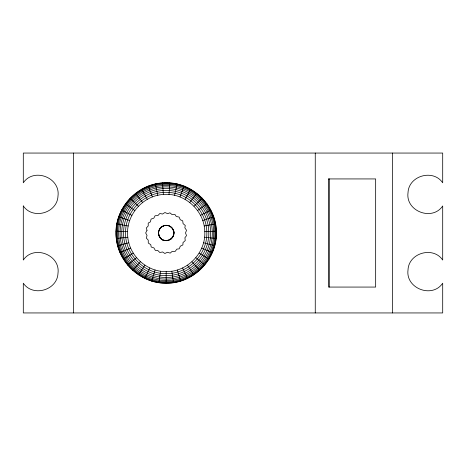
<?xml version="1.0" encoding="UTF-8"?>
<svg xmlns="http://www.w3.org/2000/svg" width="466" height="466" viewBox="0 0 466 466"><rect width="100%" height="100%" fill="white"/><g stroke="black" fill="none" stroke-linecap="round" stroke-linejoin="round"><path stroke-width="0.7" d="M73.506 312.942L73.506 153.058M166.187 283.206C193.699 283.794 217.954 258.636 216.358 231.165C215.944 203.654 189.918 180.336 162.523 182.928C135.047 184.35 112.696 211.209 116.284 238.493C118.62 263.232 141.344 283.59 166.187 283.206L166.187 271.62C187.349 272.068 206.007 252.718 204.784 231.59C204.463 210.428 184.443 192.487 163.368 194.485C142.235 195.58 125.039 216.241 127.801 237.223C129.6 256.253 147.075 271.917 166.187 271.62M315.261 312.942L315.261 153.058M329.299 287.068L329.299 178.932M392.494 312.942L392.494 153.058M170.096 226.342C183.225 236.099 160.158 249.054 158.481 232.959M173.905 233.163L172.927 236.763M169.007 194.485L169.857 182.928M158.615 231.503L158.481 232.814M158.877 282.67L160.566 271.206M174.587 195.306L177.103 183.994M161.236 238.924C165.034 242.314 171.727 240.596 173.387 235.773M151.724 281.074L155.061 269.983M173.352 235.895L173.841 231.928M179.987 196.932L184.122 186.109M158.877 230.507L158.463 233L158.929 235.645M159.023 230.163L160.345 227.961L159.966 228.474M158.988 230.233L161.224 227.082L164.847 225.393M144.879 278.458L149.796 267.967M185.089 199.32L190.763 189.219M138.489 274.87L144.879 265.206M172.781 237.008L171.109 238.936M160.368 227.938L161.201 227.105M189.79 202.436L196.873 193.262M132.688 270.391L140.417 261.764M193.99 206.193L202.331 198.155M164.801 225.404L161.347 227L163.677 225.707L163.059 225.969M161.434 226.913L159.64 228.905L158.469 232.726L159.366 236.623L162.092 239.547L161.667 239.227M171.01 239.017L168.739 240.275M127.602 265.113L136.503 257.704M197.596 210.527L207.02 203.788M123.333 259.154L133.224 253.12M200.537 215.344L210.836 210.044M119.983 252.636L130.649 248.104M202.739 220.529L213.708 216.789M168.61 240.316L167.003 240.683M117.618 245.699L128.826 242.769M164.329 225.532L163.863 225.637C167.242 224.536 171.255 226.086 172.921 229.243C172.012 227.297 169.502 225.748 167.801 225.445M204.166 225.987L215.56 223.884M116.284 238.493L127.801 237.223M166.053 240.712L166.426 240.701M164.865 225.393L165.36 225.34M165.011 225.375L167.533 225.393L170.049 226.313M204.784 231.59L216.358 231.165M165.89 225.282L167.585 225.422M116.017 231.165L127.597 231.59M165.791 240.701L162.226 239.617L162.815 239.914M204.574 237.223L216.09 238.493M116.82 223.884L128.214 225.987M203.555 242.769L214.762 245.699M118.673 216.789L129.641 220.529M201.731 248.104L212.397 252.636M121.539 210.044L131.843 215.344M199.157 253.12L209.042 259.154M125.36 203.788L134.779 210.527M170.311 226.47L170.713 226.773M195.871 257.704L204.778 265.113M161.114 238.808L158.993 235.779M130.049 198.155L138.39 206.193M191.963 261.764L199.693 270.391M135.507 193.262L142.584 202.436M187.501 265.206L193.891 274.87M141.617 189.219L147.291 199.32M182.579 267.967L187.501 278.458M148.252 186.109L152.394 196.932M177.313 269.983L180.651 281.074M173.655 231.142L173.806 231.771L172.962 229.319L173.911 232.959M155.271 183.994L157.793 195.306M171.814 271.206L173.498 282.67M162.523 182.928L163.368 194.485M173.865 232.464L173.905 233.105M23.3 205.966L23.3 260.034C33.727 244.516 60.557 254.762 57.988 273.28C57.353 290.318 32.847 297.325 23.3 283.206L23.3 312.942L442.7 312.942L442.7 283.206C432.273 298.723 405.443 288.477 408.012 269.96C408.647 252.922 433.153 245.908 442.7 260.034L442.7 205.966C432.273 221.484 405.443 211.238 408.012 192.72C408.647 175.682 433.153 168.675 442.7 182.794L442.7 153.058L23.3 153.058L23.3 182.794C33.727 167.277 60.557 177.523 57.988 196.04C57.353 213.079 32.847 220.092 23.3 205.966M328.507 178.932L328.507 287.068L375.66 287.068L375.66 178.932L328.507 178.932M147.023 230.286L145.672 232.953L147.035 235.47L146.307 238.056L148.252 240.159L148.287 243.025L150.768 244.697L151.2 247.015L153.92 247.912L155.329 250.405L157.683 250.388L159.803 252.502L162.622 251.978L164.853 253.475L167.457 252.269L170.189 253.125L172.204 251.349L175.07 251.5L176.894 249.124L179.235 248.838L180.301 246.182L182.882 244.935L183.01 242.582L185.252 240.596L184.909 237.753L186.54 235.615L185.503 232.948L186.528 230.274L184.833 227.804L185.282 225.492L183.086 223.651L182.695 220.814L180.231 219.742L179.148 217.092L176.224 216.445L174.966 214.453L172.105 214.616L169.88 212.816L167.696 213.702L164.947 212.519L162.518 214.04L159.89 213.469L157.922 215.548L155.061 215.758L153.838 218.152L151.124 219.067L150.297 221.95L148.229 223.074L148.217 225.94L146.277 228.049L147.023 230.286M206.793 231.515C208.081 253.749 188.456 274.107 166.187 273.629C143.924 274.107 124.3 253.749 125.587 231.515C125.925 209.251 146.988 190.378 169.158 192.475C189.231 193.635 206.368 211.407 206.793 231.515M208.745 231.445C210.09 254.745 189.522 276.082 166.187 275.581C142.858 276.082 122.284 254.745 123.636 231.445C123.991 208.11 146.062 188.334 169.298 190.53C190.338 191.747 208.296 210.37 208.745 231.445M210.574 231.381C211.978 255.677 190.524 277.928 166.187 277.41C141.856 277.928 120.397 255.677 121.807 231.381C122.179 207.038 145.2 186.412 169.432 188.707C191.38 189.971 210.108 209.397 210.574 231.381M212.222 231.317C213.684 256.521 191.433 279.606 166.187 279.064C140.948 279.606 118.696 256.521 120.152 231.317C120.537 206.071 144.419 184.676 169.554 187.058C192.318 188.369 211.745 208.523 212.222 231.317M213.649 231.264C215.158 257.255 192.213 281.05 166.187 280.491C140.167 281.05 117.222 257.255 118.725 231.264C119.121 205.238 143.744 183.179 169.659 185.631C193.128 186.988 213.154 207.76 213.649 231.264M214.809 231.223C216.352 257.844 192.848 282.221 166.187 281.65C139.532 282.221 116.028 257.844 117.572 231.223C117.974 204.562 143.196 181.961 169.74 184.478C193.786 185.864 214.302 207.149 214.809 231.223M215.665 231.194C217.232 258.281 193.314 283.083 166.187 282.507C139.06 283.083 115.149 258.281 116.716 231.194C117.129 204.061 142.788 181.07 169.805 183.627C194.27 185.037 215.146 206.694 215.665 231.194M216.183 231.171C217.768 258.548 193.606 283.613 166.187 283.031C138.775 283.613 114.607 258.548 116.197 231.171C116.611 203.759 142.544 180.523 169.84 183.103C194.567 184.53 215.665 206.415 216.183 231.171"/></g></svg>
